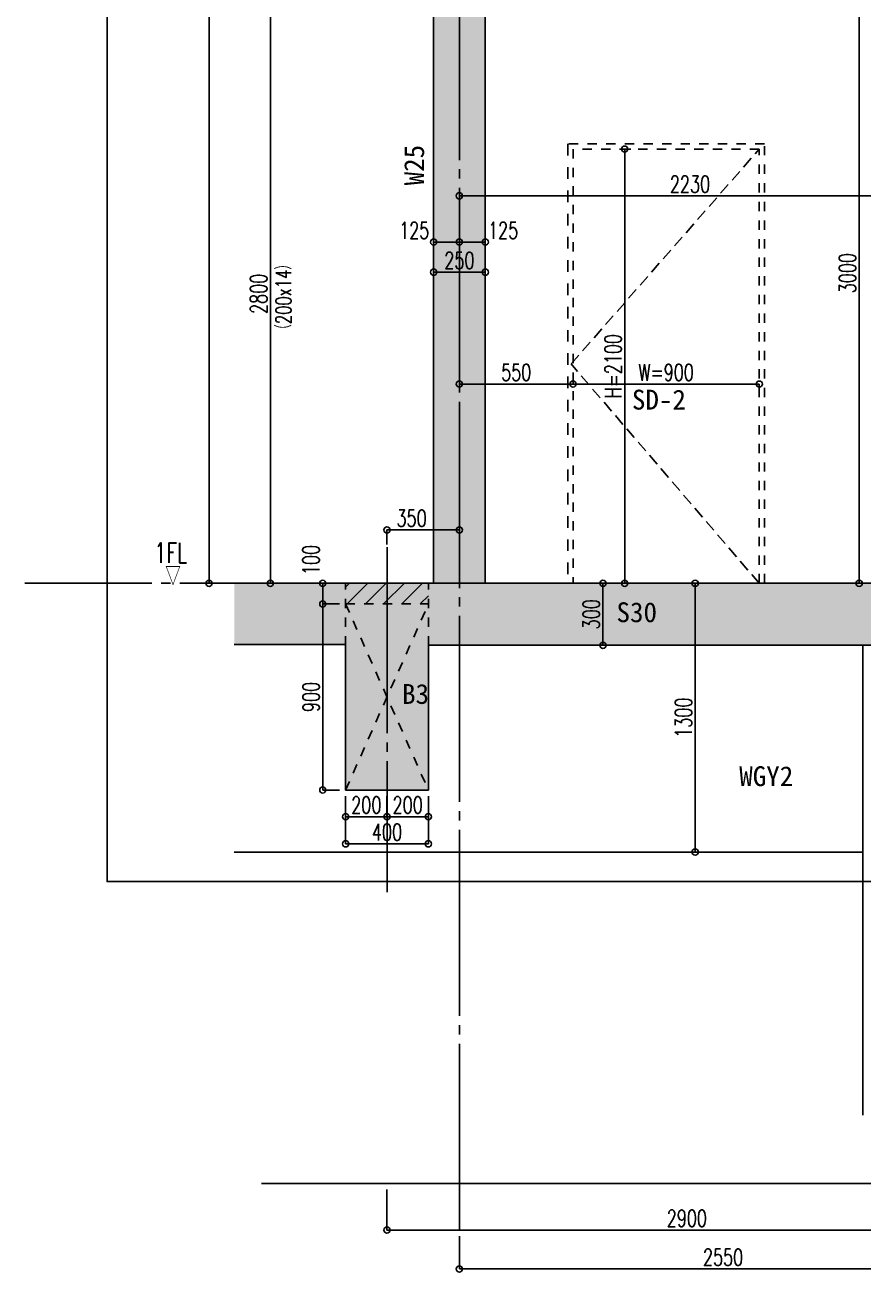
# Model space of a CAD drawing. Extents: x -229451 to 47804, y -161247 to 19812.
# Drawn here: x 21282 to 25334, y -679 to 5353 of the extents above; entities that cross this region are included whole.
import ezdxf
from ezdxf.enums import TextEntityAlignment as Align

# ---------------------------------------------------------------- set-up
doc = ezdxf.new("R2010")
doc.units = 0
doc.header["$LTSCALE"] = 450
for name, pattern in [('CENTER2', [2.3, 2, -0.1, 0.1, -0.1]), ('HIDDEN', [0.375, 0.25, -0.125]), ('HIDDEN2', [0.25, 0.125, -0.125]), ('HIDDEN3', [0.2, 0.1, -0.1])]:
    doc.linetypes.add(name, pattern=pattern)
doc.layers.get('0').update_dxf_attribs({"linetype": 'CONTINUOUS'})
doc.layers.get('DEFPOINTS').update_dxf_attribs({"linetype": 'CONTINUOUS'})
doc.layers.add('E0_図面枠B_OFF', color=255, linetype='CONTINUOUS', plot=False)
for name, color, linetype in [('E1_文字A', 3, 'CONTINUOUS'), ('G1_ハッチング', 251, 'CONTINUOUS'), ('G2_ハッチング', 243, 'CONTINUOUS'), ('H寸法', 3, 'CONTINUOUS'), ('IA_通芯', 12, 'CENTER2'), ('IB_壁芯', 2, 'CENTER2'), ('IC1_寸法', 3, 'CONTINUOUS'), ('ID1_躯体', 7, 'CONTINUOUS'), ('ID2_構造体', 8, 'HIDDEN3'), ('ID7_打放し表示', 231, 'UTILDN'), ('JA2_梁記号', 4, 'CONTINUOUS'), ('JA3_ｽﾗﾌﾞ記号', 4, 'CONTINUOUS'), ('JA4_壁記号', 4, 'CONTINUOUS'), ('JJ1_建具', 1, 'CONTINUOUS'), ('JJ2_建具枠', 3, 'CONTINUOUS'), ('KA1_躯体見下線', 113, 'CONTINUOUS')]:
    doc.layers.add(name, color=color, linetype=linetype)
doc.styles.add('toda-A (0.7)', font='romans.shx', dxfattribs={"width": 0.7, "bigfont": 'extfont.shx'})
doc.styles.add('toda-G', font='')
doc.styles.get('toda-G').set_extended_font_data('MS Gothic')
doc.linetypes.add('UTILDN', pattern='A,5e-13,[130,ltypeshp.shx,S=0.45,R=0,X=0,Y=-0.45],0,-3', length=3)
doc.dimstyles.new('toda 1：30', dxfattribs={"dimscale": 30, "dimtxt": 2.7, "dimasz": 1, "dimexe": 0, "dimexo": 1, "dimgap": 0, "dimtad": 0, "dimdec": 3, "dimzin": 12, "dimdsep": 46, "dimtxsty": 'toda-A (0.7)', "dimblk": 'ORIGIN', "dimcen": 2.5, "dimclrd": 256, "dimclre": 256, "dimclrt": 7, "dimadec": 0, "dimazin": 0, "dimtfac": 1, "dimtdec": 3, "dimtix": 1, "dimtmove": 2, "dimatfit": 3, "dimldrblk": 'ORIGIN', "dimfxl": 0, "dimtvp": 0.7, "dimtolj": 1, "dimtzin": 0, "dimarcsym": 0})

# ---------------------------------------------------------------- blocks, each defined once
blk = doc.blocks.new('_Origin')
at = {"color": 0, "linetype": 'ByBlock', "lineweight": -2}
blk.add_line((0, 0), (-1, 0), dxfattribs=at)
blk.add_circle((0, 0), 0.5, dxfattribs=at)
blk = doc.blocks.new('*D148')
at = {"layer": 'DEFPOINTS', "color": 0, "transparency": 16777216}
for p in [(23032.3, -250.2), (25932.3, -250.2), (23032.3, -475.9)]:
    blk.add_point(p, dxfattribs=at)
at = {"layer": 'H寸法', "linetype": 'CENTER2', "lineweight": -2, "transparency": 16777216}
for p, q in [((23032.3, -280.2), (23032.3, -475.9)), ((25932.3, -280.2), (25932.3, -475.9))]:
    blk.add_line(p, q, dxfattribs=at)
at = {"layer": 'H寸法', "lineweight": -2, "transparency": 16777216}
blk.add_line((25902.3, -475.9), (23062.3, -475.9), dxfattribs=at)
at = {"layer": 'H寸法', "lineweight": -2, "transparency": 16777216, "xscale": 30, "yscale": 30, "zscale": 30, "rotation": 180}
blk.add_blockref('_Origin', (23032.3, -475.9), dxfattribs=at)
at = {"layer": 'H寸法', "lineweight": -2, "transparency": 16777216, "xscale": 30, "yscale": 30, "zscale": 30}
blk.add_blockref('_Origin', (25932.3, -475.9), dxfattribs=at)
at = {"layer": 'H寸法', "color": 7, "transparency": 16777216, "insert": (24482.3, -419.2), "char_height": 81, "attachment_point": 5, "style": 'toda-A (0.7)'}
blk.add_mtext('\\A1;2900', dxfattribs=at)
blk = doc.blocks.new('*D149')
at = {"layer": 'DEFPOINTS', "color": 0, "transparency": 16777216}
for p in [(25612.3, 4526.2), (23382.3, 4308), (25612.3, 3462.3)]:
    blk.add_point(p, dxfattribs=at)
at = {"layer": 'H寸法', "linetype": 'CENTER2', "lineweight": -2, "transparency": 16777216}
for p, q in [((23382.3, 4338), (23382.3, 4526.2)), ((25612.3, 3492.3), (25612.3, 4526.2))]:
    blk.add_line(p, q, dxfattribs=at)
at = {"layer": 'H寸法', "lineweight": -2, "transparency": 16777216}
blk.add_line((23412.3, 4526.2), (25582.3, 4526.2), dxfattribs=at)
at = {"layer": 'H寸法', "lineweight": -2, "transparency": 16777216, "xscale": 30, "yscale": 30, "zscale": 30, "rotation": 180}
blk.add_blockref('_Origin', (23382.3, 4526.2), dxfattribs=at)
at = {"layer": 'H寸法', "lineweight": -2, "transparency": 16777216, "xscale": 30, "yscale": 30, "zscale": 30}
blk.add_blockref('_Origin', (25612.3, 4526.2), dxfattribs=at)
at = {"layer": 'H寸法', "color": 7, "transparency": 16777216, "insert": (24497.3, 4582.9), "char_height": 81, "attachment_point": 5, "style": 'toda-A (0.7)'}
blk.add_mtext('\\A1;2230', dxfattribs=at)
blk = doc.blocks.new('*D211')
at = {"layer": 'DEFPOINTS', "color": 0, "transparency": 16777216}
for p in [(24518.7, 2652.2), (24522.5, 1352.2), (24653.8, 1352.2)]:
    blk.add_point(p, dxfattribs=at)
at = {"layer": 'H寸法', "linetype": 'CENTER2', "lineweight": -2, "transparency": 16777216}
for p, q in [((24548.7, 2652.2), (24522.5, 2652.2)), ((24623.8, 1352.2), (24522.5, 1352.2))]:
    blk.add_line(p, q, dxfattribs=at)
at = {"layer": 'H寸法', "lineweight": -2, "transparency": 16777216}
blk.add_line((24522.5, 2622.2), (24522.5, 1382.2), dxfattribs=at)
at = {"layer": 'H寸法', "lineweight": -2, "transparency": 16777216, "xscale": 30, "yscale": 30, "zscale": 30}
for p, rotation in [((24522.5, 2652.2), 90), ((24522.5, 1352.2), 270)]:
    blk.add_blockref('_Origin', p, dxfattribs=dict(at, rotation=rotation))
at = {"layer": 'H寸法', "color": 7, "transparency": 16777216, "insert": (24465.8, 2002.2), "char_height": 81, "attachment_point": 5, "rotation": 90, "style": 'toda-A (0.7)'}
blk.add_mtext('\\A1;1300', dxfattribs=at)
blk = doc.blocks.new('*D214')
at = {"layer": 'DEFPOINTS', "color": 0, "transparency": 16777216}
for p in [(22172.1, 9652.2), (22197.5, 9652.2), (22197.5, 2652.2)]:
    blk.add_point(p, dxfattribs=at)
at = {"layer": 'H寸法', "linetype": 'CENTER2', "lineweight": -2, "transparency": 16777216}
for p, q in [((22167.5, 9652.2), (22172.1, 9652.2)), ((22167.5, 2652.2), (22172.1, 2652.2))]:
    blk.add_line(p, q, dxfattribs=at)
at = {"layer": 'H寸法', "lineweight": -2, "transparency": 16777216}
blk.add_line((22172.1, 2682.2), (22172.1, 9622.2), dxfattribs=at)
at = {"layer": 'H寸法', "lineweight": -2, "transparency": 16777216, "xscale": 30, "yscale": 30, "zscale": 30}
for p, rotation in [((22172.1, 9652.2), 90), ((22172.1, 2652.2), 270)]:
    blk.add_blockref('_Origin', p, dxfattribs=dict(at, rotation=rotation))
at = {"layer": 'H寸法', "color": 7, "transparency": 16777216, "insert": (22115.4, 6152.2), "char_height": 81, "attachment_point": 5, "rotation": 90, "style": 'toda-A (0.7)'}
blk.add_mtext('\\A1;7000', dxfattribs=at)
blk = doc.blocks.new('*D215')
at = {"layer": 'DEFPOINTS', "color": 0, "transparency": 16777216}
for p in [(24179.8, 2652.2), (24076.7, 2352.2), (24179.8, 2352.2)]:
    blk.add_point(p, dxfattribs=at)
at = {"layer": 'H寸法', "linetype": 'CENTER2', "lineweight": -2, "transparency": 16777216}
for p, q in [((24149.8, 2652.2), (24076.7, 2652.2)), ((24149.8, 2352.2), (24076.7, 2352.2))]:
    blk.add_line(p, q, dxfattribs=at)
at = {"layer": 'H寸法', "lineweight": -2, "transparency": 16777216}
blk.add_line((24076.7, 2622.2), (24076.7, 2382.2), dxfattribs=at)
at = {"layer": 'H寸法', "lineweight": -2, "transparency": 16777216, "xscale": 30, "yscale": 30, "zscale": 30}
for p, rotation in [((24076.7, 2652.2), 90), ((24076.7, 2352.2), 270)]:
    blk.add_blockref('_Origin', p, dxfattribs=dict(at, rotation=rotation))
at = {"layer": 'H寸法', "color": 7, "transparency": 16777216, "insert": (24020, 2502.2), "char_height": 81, "attachment_point": 5, "rotation": 90, "style": 'toda-A (0.7)'}
blk.add_mtext('\\A1;300', dxfattribs=at)
blk = doc.blocks.new('*D225')
at = {"layer": 'DEFPOINTS', "color": 0, "transparency": 16777216}
for p in [(23257.3, 4157), (23507.3, 4157), (23507.3, 4157)]:
    blk.add_point(p, dxfattribs=at)
at = {"layer": 'H寸法', "linetype": 'CENTER2', "lineweight": -2, "transparency": 16777216}
for p, q in [((23257.3, 4187), (23257.3, 4157)), ((23507.3, 4187), (23507.3, 4157))]:
    blk.add_line(p, q, dxfattribs=at)
at = {"layer": 'H寸法', "lineweight": -2, "transparency": 16777216}
blk.add_line((23287.3, 4157), (23477.3, 4157), dxfattribs=at)
at = {"layer": 'H寸法', "lineweight": -2, "transparency": 16777216, "xscale": 30, "yscale": 30, "zscale": 30, "rotation": 180}
blk.add_blockref('_Origin', (23257.3, 4157), dxfattribs=at)
at = {"layer": 'H寸法', "lineweight": -2, "transparency": 16777216, "xscale": 30, "yscale": 30, "zscale": 30}
blk.add_blockref('_Origin', (23507.3, 4157), dxfattribs=at)
at = {"layer": 'H寸法', "color": 7, "transparency": 16777216, "insert": (23382.3, 4213.7), "char_height": 81, "attachment_point": 5, "style": 'toda-A (0.7)'}
blk.add_mtext('\\A1;250', dxfattribs=at)
blk = doc.blocks.new('*D226')
at = {"layer": 'DEFPOINTS', "color": 0, "transparency": 16777216}
for p in [(23382.3, 4302.3), (23257.3, 4237.8), (23382.3, 4237.8)]:
    blk.add_point(p, dxfattribs=at)
at = {"layer": 'H寸法', "linetype": 'CENTER2', "lineweight": -2, "transparency": 16777216}
for p, q in [((23257.3, 4267.8), (23257.3, 4302.3)), ((23382.3, 4267.8), (23382.3, 4302.3))]:
    blk.add_line(p, q, dxfattribs=at)
at = {"layer": 'H寸法', "lineweight": -2, "transparency": 16777216}
blk.add_line((23287.3, 4302.3), (23352.3, 4302.3), dxfattribs=at)
at = {"layer": 'H寸法', "lineweight": -2, "transparency": 16777216, "xscale": 30, "yscale": 30, "zscale": 30, "rotation": 180}
blk.add_blockref('_Origin', (23257.3, 4302.3), dxfattribs=at)
at = {"layer": 'H寸法', "lineweight": -2, "transparency": 16777216, "xscale": 30, "yscale": 30, "zscale": 30}
blk.add_blockref('_Origin', (23382.3, 4302.3), dxfattribs=at)
at = {"layer": 'H寸法', "color": 7, "transparency": 16777216, "insert": (23164, 4359), "char_height": 81, "attachment_point": 5, "style": 'toda-A (0.7)'}
blk.add_mtext('\\A1;125', dxfattribs=at)
blk = doc.blocks.new('*D227')
at = {"layer": 'DEFPOINTS', "color": 0, "transparency": 16777216}
for p in [(23507.3, 4302.3), (23382.3, 4237.8), (23507.3, 4237.8)]:
    blk.add_point(p, dxfattribs=at)
at = {"layer": 'H寸法', "linetype": 'CENTER2', "lineweight": -2, "transparency": 16777216}
for p, q in [((23382.3, 4267.8), (23382.3, 4302.3)), ((23507.3, 4267.8), (23507.3, 4302.3))]:
    blk.add_line(p, q, dxfattribs=at)
at = {"layer": 'H寸法', "lineweight": -2, "transparency": 16777216}
blk.add_line((23412.3, 4302.3), (23477.3, 4302.3), dxfattribs=at)
at = {"layer": 'H寸法', "lineweight": -2, "transparency": 16777216, "xscale": 30, "yscale": 30, "zscale": 30, "rotation": 180}
blk.add_blockref('_Origin', (23382.3, 4302.3), dxfattribs=at)
at = {"layer": 'H寸法', "lineweight": -2, "transparency": 16777216, "xscale": 30, "yscale": 30, "zscale": 30}
blk.add_blockref('_Origin', (23507.3, 4302.3), dxfattribs=at)
at = {"layer": 'H寸法', "color": 7, "transparency": 16777216, "insert": (23593.9, 4359), "char_height": 81, "attachment_point": 5, "style": 'toda-A (0.7)'}
blk.add_mtext('\\A1;125', dxfattribs=at)
blk = doc.blocks.new('*D231')
at = {"layer": 'DEFPOINTS', "color": 0, "transparency": 16777216}
for p in [(22721.9, 2552.2), (22832.3, 2552.2), (22832.3, 1652.2)]:
    blk.add_point(p, dxfattribs=at)
at = {"layer": 'H寸法', "linetype": 'CENTER2', "lineweight": -2, "transparency": 16777216}
for p, q in [((22802.3, 2552.2), (22721.9, 2552.2)), ((22802.3, 1652.2), (22721.9, 1652.2))]:
    blk.add_line(p, q, dxfattribs=at)
at = {"layer": 'H寸法', "lineweight": -2, "transparency": 16777216}
blk.add_line((22721.9, 1682.2), (22721.9, 2522.2), dxfattribs=at)
at = {"layer": 'H寸法', "lineweight": -2, "transparency": 16777216, "xscale": 30, "yscale": 30, "zscale": 30}
for p, rotation in [((22721.9, 2552.2), 90), ((22721.9, 1652.2), 270)]:
    blk.add_blockref('_Origin', p, dxfattribs=dict(at, rotation=rotation))
at = {"layer": 'H寸法', "color": 7, "transparency": 16777216, "insert": (22665.2, 2102.2), "char_height": 81, "attachment_point": 5, "rotation": 90, "style": 'toda-A (0.7)'}
blk.add_mtext('\\A1;900', dxfattribs=at)
blk = doc.blocks.new('*D232')
at = {"layer": 'DEFPOINTS', "color": 0, "transparency": 16777216}
for p in [(22721.9, 2652.2), (22832.3, 2652.2), (22832.3, 2552.2)]:
    blk.add_point(p, dxfattribs=at)
at = {"layer": 'H寸法', "linetype": 'CENTER2', "lineweight": -2, "transparency": 16777216}
for p, q in [((22802.3, 2652.2), (22721.9, 2652.2)), ((22802.3, 2552.2), (22721.9, 2552.2))]:
    blk.add_line(p, q, dxfattribs=at)
at = {"layer": 'H寸法', "lineweight": -2, "transparency": 16777216}
blk.add_line((22721.9, 2582.2), (22721.9, 2622.2), dxfattribs=at)
at = {"layer": 'H寸法', "lineweight": -2, "transparency": 16777216, "xscale": 30, "yscale": 30, "zscale": 30}
for p, rotation in [((22721.9, 2652.2), 90), ((22721.9, 2552.2), 270)]:
    blk.add_blockref('_Origin', p, dxfattribs=dict(at, rotation=rotation))
at = {"layer": 'H寸法', "color": 7, "transparency": 16777216, "insert": (22664.7, 2764.8), "char_height": 81, "attachment_point": 5, "rotation": 90, "style": 'toda-A (0.7)'}
blk.add_mtext('\\A1;100', dxfattribs=at)
blk = doc.blocks.new('*D233')
at = {"layer": 'DEFPOINTS', "color": 0, "transparency": 16777216}
for p in [(22832.3, 1652.2), (23232.3, 1652.8), (23232.3, 1392.1)]:
    blk.add_point(p, dxfattribs=at)
at = {"layer": 'H寸法', "linetype": 'CENTER2', "lineweight": -2, "transparency": 16777216}
for p, q in [((22832.3, 1622.2), (22832.3, 1392.1)), ((23232.3, 1622.8), (23232.3, 1392.1))]:
    blk.add_line(p, q, dxfattribs=at)
at = {"layer": 'H寸法', "lineweight": -2, "transparency": 16777216}
blk.add_line((22862.3, 1392.1), (23202.3, 1392.1), dxfattribs=at)
at = {"layer": 'H寸法', "lineweight": -2, "transparency": 16777216, "xscale": 30, "yscale": 30, "zscale": 30, "rotation": 180}
blk.add_blockref('_Origin', (22832.3, 1392.1), dxfattribs=at)
at = {"layer": 'H寸法', "lineweight": -2, "transparency": 16777216, "xscale": 30, "yscale": 30, "zscale": 30}
blk.add_blockref('_Origin', (23232.3, 1392.1), dxfattribs=at)
at = {"layer": 'H寸法', "color": 7, "transparency": 16777216, "insert": (23032.3, 1448.8), "char_height": 81, "attachment_point": 5, "style": 'toda-A (0.7)'}
blk.add_mtext('\\A1;400', dxfattribs=at)
blk = doc.blocks.new('*D240')
at = {"layer": 'DEFPOINTS', "color": 0, "transparency": 16777216}
for p in [(23382.3, -475.6), (25932.3, -556.1), (23382.3, -664.2)]:
    blk.add_point(p, dxfattribs=at)
at = {"layer": 'H寸法', "linetype": 'CENTER2', "lineweight": -2, "transparency": 16777216}
for p, q in [((23382.3, -505.6), (23382.3, -664.2)), ((25932.3, -586.1), (25932.3, -664.2))]:
    blk.add_line(p, q, dxfattribs=at)
at = {"layer": 'H寸法', "lineweight": -2, "transparency": 16777216}
blk.add_line((25902.3, -664.2), (23412.3, -664.2), dxfattribs=at)
at = {"layer": 'H寸法', "lineweight": -2, "transparency": 16777216, "xscale": 30, "yscale": 30, "zscale": 30, "rotation": 180}
blk.add_blockref('_Origin', (23382.3, -664.2), dxfattribs=at)
at = {"layer": 'H寸法', "lineweight": -2, "transparency": 16777216, "xscale": 30, "yscale": 30, "zscale": 30}
blk.add_blockref('_Origin', (25932.3, -664.2), dxfattribs=at)
at = {"layer": 'H寸法', "color": 7, "transparency": 16777216, "insert": (24657.3, -607.5), "char_height": 81, "attachment_point": 5, "style": 'toda-A (0.7)'}
blk.add_mtext('\\A1;2550', dxfattribs=at)
blk = doc.blocks.new('*D241')
at = {"layer": 'DEFPOINTS', "color": 0, "transparency": 16777216}
for p in [(23382.3, 3710.2), (23932.3, 3669.7), (23932.3, 3615.6)]:
    blk.add_point(p, dxfattribs=at)
at = {"layer": 'H寸法', "linetype": 'CENTER2', "lineweight": -2, "transparency": 16777216}
for p, q in [((23382.3, 3680.2), (23382.3, 3615.6)), ((23932.3, 3639.7), (23932.3, 3615.6))]:
    blk.add_line(p, q, dxfattribs=at)
at = {"layer": 'H寸法', "lineweight": -2, "transparency": 16777216}
blk.add_line((23412.3, 3615.6), (23902.3, 3615.6), dxfattribs=at)
at = {"layer": 'H寸法', "lineweight": -2, "transparency": 16777216, "xscale": 30, "yscale": 30, "zscale": 30, "rotation": 180}
blk.add_blockref('_Origin', (23382.3, 3615.6), dxfattribs=at)
at = {"layer": 'H寸法', "lineweight": -2, "transparency": 16777216, "xscale": 30, "yscale": 30, "zscale": 30}
blk.add_blockref('_Origin', (23932.3, 3615.6), dxfattribs=at)
at = {"layer": 'H寸法', "color": 7, "transparency": 16777216, "insert": (23657.3, 3672.3), "char_height": 81, "attachment_point": 5, "style": 'toda-A (0.7)'}
blk.add_mtext('\\A1;550', dxfattribs=at)
blk = doc.blocks.new('*D242')
at = {"layer": 'DEFPOINTS', "color": 0, "transparency": 16777216}
for p in [(23932.3, 3583.5), (24832.3, 3615.6), (24832.3, 3573.2)]:
    blk.add_point(p, dxfattribs=at)
at = {"layer": 'IC1_寸法', "lineweight": -2, "transparency": 16777216}
for p, q in [((23932.3, 3613.5), (23932.3, 3615.6)), ((23962.3, 3615.6), (24802.3, 3615.6)), ((24832.3, 3603.2), (24832.3, 3615.6))]:
    blk.add_line(p, q, dxfattribs=at)
at = {"layer": 'IC1_寸法', "lineweight": -2, "transparency": 16777216, "xscale": 30, "yscale": 30, "zscale": 30, "rotation": 180}
blk.add_blockref('_Origin', (23932.3, 3615.6), dxfattribs=at)
at = {"layer": 'IC1_寸法', "lineweight": -2, "transparency": 16777216, "xscale": 30, "yscale": 30, "zscale": 30}
blk.add_blockref('_Origin', (24832.3, 3615.6), dxfattribs=at)
at = {"layer": 'IC1_寸法', "color": 7, "transparency": 16777216, "insert": (24382.3, 3672.3), "char_height": 81, "attachment_point": 5, "style": 'toda-A (0.7)'}
blk.add_mtext('\\A1;W=900', dxfattribs=at)
blk = doc.blocks.new('*D243')
at = {"layer": 'DEFPOINTS', "color": 0, "transparency": 16777216}
for p in [(24182.1, 4752.2), (24182.1, 4752.2), (24182.1, 2652.2)]:
    blk.add_point(p, dxfattribs=at)
at = {"layer": 'IC1_寸法', "lineweight": -2, "transparency": 16777216}
for p, q in [((24212.1, 4752.2), (24182.1, 4752.2)), ((24182.1, 2682.2), (24182.1, 4722.2)), ((24212.1, 2652.2), (24182.1, 2652.2))]:
    blk.add_line(p, q, dxfattribs=at)
at = {"layer": 'IC1_寸法', "lineweight": -2, "transparency": 16777216, "xscale": 30, "yscale": 30, "zscale": 30}
for p, rotation in [((24182.1, 4752.2), 90), ((24182.1, 2652.2), 270)]:
    blk.add_blockref('_Origin', p, dxfattribs=dict(at, rotation=rotation))
at = {"layer": 'IC1_寸法', "color": 7, "transparency": 16777216, "insert": (24125.4, 3702.2), "char_height": 81, "attachment_point": 5, "rotation": 90, "style": 'toda-A (0.7)'}
blk.add_mtext('\\A1;H=2100', dxfattribs=at)
blk = doc.blocks.new('*D244')
at = {"layer": 'DEFPOINTS', "color": 0, "transparency": 16777216}
for p in [(25315.3, 5652.2), (25807.3, 5652.2), (25310.3, 2652.2)]:
    blk.add_point(p, dxfattribs=at)
at = {"layer": 'H寸法', "linetype": 'CENTER2', "lineweight": -2, "transparency": 16777216}
for p, q in [((25777.3, 5652.2), (25315.3, 5652.2)), ((25340.3, 2652.2), (25315.3, 2652.2))]:
    blk.add_line(p, q, dxfattribs=at)
at = {"layer": 'H寸法', "lineweight": -2, "transparency": 16777216}
blk.add_line((25315.3, 2682.2), (25315.3, 5622.2), dxfattribs=at)
at = {"layer": 'H寸法', "lineweight": -2, "transparency": 16777216, "xscale": 30, "yscale": 30, "zscale": 30}
for p, rotation in [((25315.3, 5652.2), 90), ((25315.3, 2652.2), 270)]:
    blk.add_blockref('_Origin', p, dxfattribs=dict(at, rotation=rotation))
at = {"layer": 'H寸法', "color": 7, "transparency": 16777216, "insert": (25258.6, 4152.2), "char_height": 81, "attachment_point": 5, "rotation": 90, "style": 'toda-A (0.7)'}
blk.add_mtext('\\A1;3000', dxfattribs=at)
blk = doc.blocks.new('*D447')
at = {"layer": 'DEFPOINTS', "color": 0, "transparency": 16777216}
for p in [(22468.4, 5452.2), (22958.7, 5452.2), (22426.3, 2652.2)]:
    blk.add_point(p, dxfattribs=at)
at = {"layer": 'H寸法', "linetype": 'CENTER2', "lineweight": -2, "transparency": 16777216}
for p, q in [((22928.7, 5452.2), (22468.4, 5452.2)), ((22456.3, 2652.2), (22468.4, 2652.2))]:
    blk.add_line(p, q, dxfattribs=at)
at = {"layer": 'H寸法', "lineweight": -2, "transparency": 16777216}
blk.add_line((22468.4, 2682.2), (22468.4, 5422.2), dxfattribs=at)
at = {"layer": 'H寸法', "lineweight": -2, "transparency": 16777216, "xscale": 30, "yscale": 30, "zscale": 30}
for p, rotation in [((22468.4, 5452.2), 90), ((22468.4, 2652.2), 270)]:
    blk.add_blockref('_Origin', p, dxfattribs=dict(at, rotation=rotation))
at = {"layer": 'H寸法', "color": 7, "transparency": 16777216, "insert": (22411.7, 4052.2), "char_height": 81, "attachment_point": 5, "rotation": 90, "style": 'toda-A (0.7)'}
blk.add_mtext('\\A1;2800', dxfattribs=at)
blk = doc.blocks.new('*D451')
at = {"layer": 'DEFPOINTS', "color": 0, "transparency": 16777216}
for p in [(23032.3, 1652.2), (23232.3, 1652.2), (23232.3, 1523.1)]:
    blk.add_point(p, dxfattribs=at)
at = {"layer": 'H寸法', "linetype": 'CENTER2', "lineweight": -2, "transparency": 16777216}
for p, q in [((23032.3, 1622.2), (23032.3, 1523.1)), ((23232.3, 1622.2), (23232.3, 1523.1))]:
    blk.add_line(p, q, dxfattribs=at)
at = {"layer": 'H寸法', "lineweight": -2, "transparency": 16777216}
blk.add_line((23062.3, 1523.1), (23202.3, 1523.1), dxfattribs=at)
at = {"layer": 'H寸法', "lineweight": -2, "transparency": 16777216, "xscale": 30, "yscale": 30, "zscale": 30, "rotation": 180}
blk.add_blockref('_Origin', (23032.3, 1523.1), dxfattribs=at)
at = {"layer": 'H寸法', "lineweight": -2, "transparency": 16777216, "xscale": 30, "yscale": 30, "zscale": 30}
blk.add_blockref('_Origin', (23232.3, 1523.1), dxfattribs=at)
at = {"layer": 'H寸法', "color": 7, "transparency": 16777216, "insert": (23132.3, 1579.8), "char_height": 81, "attachment_point": 5, "style": 'toda-A (0.7)'}
blk.add_mtext('\\A1;200', dxfattribs=at)
blk = doc.blocks.new('*D452')
at = {"layer": 'DEFPOINTS', "color": 0, "transparency": 16777216}
for p in [(22832.3, 1652.2), (23032.3, 1652.2), (23032.3, 1523.1)]:
    blk.add_point(p, dxfattribs=at)
at = {"layer": 'H寸法', "linetype": 'CENTER2', "lineweight": -2, "transparency": 16777216}
for p, q in [((22832.3, 1622.2), (22832.3, 1523.1)), ((23032.3, 1622.2), (23032.3, 1523.1))]:
    blk.add_line(p, q, dxfattribs=at)
at = {"layer": 'H寸法', "lineweight": -2, "transparency": 16777216}
blk.add_line((22862.3, 1523.1), (23002.3, 1523.1), dxfattribs=at)
at = {"layer": 'H寸法', "lineweight": -2, "transparency": 16777216, "xscale": 30, "yscale": 30, "zscale": 30, "rotation": 180}
blk.add_blockref('_Origin', (22832.3, 1523.1), dxfattribs=at)
at = {"layer": 'H寸法', "lineweight": -2, "transparency": 16777216, "xscale": 30, "yscale": 30, "zscale": 30}
blk.add_blockref('_Origin', (23032.3, 1523.1), dxfattribs=at)
at = {"layer": 'H寸法', "color": 7, "transparency": 16777216, "insert": (22932.3, 1579.8), "char_height": 81, "attachment_point": 5, "style": 'toda-A (0.7)'}
blk.add_mtext('\\A1;200', dxfattribs=at)
blk = doc.blocks.new('*D490')
at = {"layer": 'DEFPOINTS', "color": 0, "transparency": 16777216}
for p in [(23382.3, 2910), (23032.3, 2809.2), (23382.3, 2809.2)]:
    blk.add_point(p, dxfattribs=at)
at = {"layer": 'H寸法', "linetype": 'CENTER2', "lineweight": -2, "transparency": 16777216}
for p, q in [((23032.3, 2839.2), (23032.3, 2910)), ((23382.3, 2839.2), (23382.3, 2910))]:
    blk.add_line(p, q, dxfattribs=at)
at = {"layer": 'H寸法', "lineweight": -2, "transparency": 16777216}
blk.add_line((23062.3, 2910), (23352.3, 2910), dxfattribs=at)
at = {"layer": 'H寸法', "lineweight": -2, "transparency": 16777216, "xscale": 30, "yscale": 30, "zscale": 30, "rotation": 180}
blk.add_blockref('_Origin', (23032.3, 2910), dxfattribs=at)
at = {"layer": 'H寸法', "lineweight": -2, "transparency": 16777216, "xscale": 30, "yscale": 30, "zscale": 30}
blk.add_blockref('_Origin', (23382.3, 2910), dxfattribs=at)
at = {"layer": 'H寸法', "color": 7, "transparency": 16777216, "insert": (23151.4, 2966.7), "char_height": 81, "attachment_point": 5, "style": 'toda-A (0.7)'}
blk.add_mtext('\\A1;350', dxfattribs=at)

msp = doc.modelspace()

# ---------------------------------------------------------------- hatches: boundary and pattern name
at = {"layer": 'G1_ハッチング'}
h = msp.add_hatch(color=256, dxfattribs=at)
h.paths.add_polyline_path([(26182.3146, 1352.1917), (26332.3146, 1352.1917), (26332.3146, 2352.1917), (27332.3146, 2352.1917), (27332.3146, 1652.1917), (27732.3146, 1652.1917), (27732.3146, 2052.1917), (28732.3146, 2052.1917), (28732.3146, 1652.1917), (29132.3146, 1652.1917), (29132.3146, 2052.1917), (30869.8511, 2052.1917), (30869.8511, 2652.1917), (30282.3146, 2652.1917), (30282.3146, 4852.1917), (30869.8511, 4852.1917), (30869.8511, 5002.1917), (30282.3146, 5002.1917), (30282.3146, 8652.1917), (30332.3146, 8652.1917), (30332.3146, 9052.1917), (30869.8511, 9052.1917), (30869.8511, 9252.1917), (30232.3146, 9252.1917), (30232.3146, 14452.1917), (30869.8511, 14452.1917), (30869.8511, 14652.1917), (25732.3146, 14652.1917), (25732.3146, 14829.4418), (25432.3146, 14829.4418), (25432.3146, 14761.1917), (22293.6109, 14722.7785), (22293.6109, 14522.4846), (22782.3146, 14528.4184), (22782.3146, 13752.1917), (23282.3146, 13752.1917), (23282.3146, 14534.4184), (23832.3146, 14541.0917), (23832.3146, 11763.2949), (23842.4002, 11752.1917), (23922.3146, 11752.1917), (23922.3146, 11792.1917), (24032.3146, 11792.1917), (24032.3146, 14543.5917), (25432.3146, 14560.5917), (25432.3146, 11788.2949), (25442.4002, 11777.1917), (25622.3146, 11777.1917), (25622.3146, 11817.1917), (25732.3146, 11817.1917), (25732.3146, 13452.1917), (26282.3146, 13452.1917), (26282.3146, 14452.1917), (29932.3146, 14452.1917), (29932.3146, 13952.1917), (30032.3146, 13952.1917), (30032.3146, 8222.1917), (28802.3146, 8222.1917), (28832.3146, 8422.1917), (28552.3146, 8422.1917), (28582.3146, 8622.1917), (28302.3146, 8622.1917), (28332.3146, 8822.1917), (28052.3146, 8822.1917), (28082.3146, 9022.1917), (27802.3146, 9022.1917), (27832.3146, 9222.1917), (27552.3146, 9222.1917), (27582.3146, 9422.1917), (27302.3146, 9422.1917), (27332.3146, 9622.1917), (25732.3146, 9622.1917), (25732.3146, 9652.1917), (25432.3146, 9652.1917), (25432.3146, 9252.1917), (24032.3146, 9252.1917), (24032.3146, 9652.1917), (23832.3146, 9652.1917), (23832.3146, 9252.1917), (22293.6109, 9252.1917), (22293.6109, 9052.1917), (22832.3146, 9052.1917), (22832.3146, 8552.1917), (23257.3146, 8552.1917), (23257.3146, 2652.1917), (22293.6109, 2652.1917), (22293.6109, 2355.8917), (22832.3146, 2355.8917), (22832.3146, 1652.1917), (23232.3146, 1652.1917), (23232.3146, 2352.1917), (25532.3146, 2352.1917), (25532.3146, 1352.1917), (25682.3146, 1352.1917), (25682.3146, 79.2917), (26182.3146, 79.2917)])
h.paths.add_polyline_path([(23507.3146, 2652.1917), (23507.3146, 9052.1917), (25582.3146, 9052.1917), (25582.3146, 8052.1917), (25807.3146, 8052.1917), (25807.3146, 5663.2949), (25817.4002, 5652.1917), (26047.229, 5652.1917), (26057.3146, 5663.2949), (26057.3146, 6622.1917), (26982.1584, 6622.1917), (28732.1584, 5222.1917), (30032.3146, 5222.1917), (30032.3146, 2652.1917)], flags=17)
h.paths.add_polyline_path([(28802.3146, 5422.1917), (28832.3146, 5622.1917), (28552.3146, 5622.1917), (28582.3146, 5822.1917), (28302.3146, 5822.1917), (28332.3146, 6022.1917), (28052.3146, 6022.1917), (28082.3146, 6222.1917), (27802.3146, 6222.1917), (27832.3146, 6422.1917), (27552.3146, 6422.1917), (27582.3146, 6622.1917), (27302.3146, 6622.1917), (27332.3146, 6822.1917), (26057.3146, 6822.1917), (26057.3146, 8052.1917), (26282.3146, 8052.1917), (26282.3146, 9422.1917), (26982.1584, 9422.1917), (28732.1584, 8022.1917), (30032.3146, 8022.1917), (30032.3146, 5422.1917)], flags=16)
at = {"layer": 'G2_ハッチング', "linetype": 'Continuous'}
h = msp.add_hatch(dxfattribs=at)
h.set_pattern_fill('ANSI31', color=5, scale=500)
h.set_pattern_definition([(45, (-105216.16, -26419.99), (-44.194174, 44.194174), [])])
h.paths.add_polyline_path([(23232.3146, 2652.1917), (22832.3146, 2652.1917), (22832.3146, 2552.1917), (23232.3146, 2552.1917), (23232.3146, 2652.1917)])

# ---------------------------------------------------------------- linework, layer by layer
at = {"layer": 'E0_図面枠B_OFF'}
msp.add_lwpolyline([(21678.6864, 14979.7808), (30869.8511, 14979.7808), (30869.8511, 1209.2987), (21678.6864, 1209.2987)], close=True, dxfattribs=at)
at = {"layer": 'H寸法'}
msp.add_line((31077.883, -250.159), (22425.5035, -250.159), dxfattribs=at)
at = {"layer": 'IA_通芯'}
msp.add_line((34315.2719, 2652.1917), (21281.6776, 2652.1917), dxfattribs=at)
at = {"layer": 'IB_壁芯'}
for p, q in [((23382.3146, -475.5998), (23382.3146, 8998.8628)), ((23032.3146, 2827.6469), (23032.3146, 1158.8097))]:
    msp.add_line(p, q, dxfattribs=at)
at = {"layer": 'ID1_躯体'}
for p, q in [((23507.3146, 2652.1917), (23507.3146, 9052.1917)), ((23257.3146, 2652.1917), (23257.3146, 8552.1917)), ((22293.6109, 2652.1917), (23257.3146, 2652.1917)), ((30032.3146, 2652.1917), (23507.3146, 2652.1917)), ((22293.6109, 2355.8917), (22832.3146, 2355.8917)), ((22832.3146, 2355.8917), (22832.3146, 1652.1917)), ((23232.3146, 1652.1917), (23232.3146, 2352.1917)), ((25532.3146, 2352.1917), (23232.3146, 2352.1917)), ((22832.3146, 1652.1917), (23232.3146, 1652.1917))]:
    msp.add_line(p, q, dxfattribs=at)
at = {"layer": 'ID2_構造体'}
for p, q in [((22832.3146, 2352.1917), (22832.3146, 2652.1917)), ((23232.3146, 2352.1917), (23232.3146, 2652.1917)), ((22832.3146, 2552.1917), (23232.3146, 1652.1917)), ((22832.3146, 1652.1917), (23232.3146, 2552.1917)), ((22832.3146, 2552.1917), (23232.3146, 2552.1917))]:
    msp.add_line(p, q, dxfattribs=at)
at = {"layer": 'ID7_打放し表示', "ltscale": 0.1}
for points in [[(23257.3146, 2652.1917), (23257.5888, 8552.1917), (22832.5888, 8552.1917), (22832.3146, 9052.1917)], [(25682.3146, 1209.2987), (25682.3146, 1352.1917), (25532.3146, 1352.1917), (25532.3146, 2352.1917), (23232.3146, 2352.1917), (23232.3146, 1652.1917), (22832.3146, 1652.1917), (22832.3146, 2355.8917), (22293.6109, 2355.8917)]]:
    msp.add_lwpolyline(points, dxfattribs=at)
at = {"layer": 'JJ1_建具', "linetype": 'HIDDEN', "ltscale": 0.5}
for p, q in [((23922.4146, 3713.1917), (24832.3146, 4752.1917)), ((24832.3146, 2652.1917), (23922.4146, 3713.1917))]:
    msp.add_line(p, q, dxfattribs=at)
at = {"layer": 'JJ2_建具枠', "linetype": 'HIDDEN2'}
msp.add_line((23907.3146, 4777.1917), (23907.3146, 2652.1917), dxfattribs=at)
at = {"layer": 'JJ2_建具枠', "linetype": 'HIDDEN3'}
for p, q in [((24857.3146, 4777.1917), (23907.3146, 4777.1917)), ((24857.3146, 2652.1917), (24857.3146, 4777.1917)), ((23932.3146, 4752.1917), (23932.3146, 2652.1917)), ((24832.3146, 4752.1917), (23932.3146, 4752.1917)), ((24832.3146, 2652.1917), (24832.3146, 4752.1917))]:
    msp.add_line(p, q, dxfattribs=at)
at = {"layer": 'KA1_躯体見下線'}
for p, q in [((25332.3146, 2355.8917), (25332.3146, 79.2917)), ((22293.6109, 1352.1917), (25332.3146, 1352.1917))]:
    msp.add_line(p, q, dxfattribs=at)

# ---------------------------------------------------------------- texts
at = {"layer": 'E1_文字A', "color": 3, "linetype": 'ByBlock', "style": 'toda-A (0.7)', "width": 0.7}
msp.add_text('（200x14）', height=75, rotation=90, dxfattribs=at).set_placement((22569.5386, 3847.8408))
at = {"layer": 'E1_文字A', "style": 'toda-A (0.7)', "width": 0.7}
for s, p in [('1FL', (21907.7439, 2751.9347)), ('▽', (21960.58, 2639.7222))]:
    msp.add_text(s, height=96, dxfattribs=at).set_placement(p)
at = {"layer": 'JA2_梁記号', "style": 'toda-G'}
msp.add_text('SD-2', height=96, dxfattribs=at).set_placement((24347.174, 3540.4126), align=Align.MIDDLE_CENTER)
for s, p in [('B3', (23105.2312, 2068.8778)), ('WGY2', (24735.4924, 1671.2089))]:
    msp.add_text(s, height=96, dxfattribs=at).set_placement(p)
at = {"layer": 'JA3_ｽﾗﾌﾞ記号', "style": 'toda-G'}
msp.add_text('S30', height=96, dxfattribs=at).set_placement((24141.9444, 2464.1528))
at = {"layer": 'JA4_壁記号', "style": 'toda-G'}
msp.add_text('W25', height=96, rotation=90, dxfattribs=at).set_placement((23211.4635, 4674.7391), align=Align.CENTER)

# ---------------------------------------------------------------- dimensions: what is measured, and where the dimension line sits
at = {"layer": 'H寸法'}
for base, p1, p2, picture, middle in [((22172.0994, 9652.1917), (22197.5468, 2652.1917), (22197.5468, 9652.1917), '*D214', (22115.3994, 6152.1917)), ((25315.3498, 5652.1917), (25310.2577, 2652.1917), (25807.3146, 5652.1917), '*D244', (25258.6498, 4152.1917)), ((22468.4322, 5452.1917), (22426.3379, 2652.1917), (22958.7438, 5452.1917), '*D447', (22411.7322, 4052.1917)), ((24076.7126, 2352.1917), (24179.8471, 2652.1917), (24179.8471, 2352.1917), '*D215', (24020.0126, 2502.1917)), ((24522.4734, 1352.1917), (24518.7139, 2652.1917), (24653.7857, 1352.1917), '*D211', (24465.7734, 2002.1917)), ((22721.8966, 2552.1917), (22832.3146, 1652.1917), (22832.3146, 2552.1917), '*D231', (22665.1966, 2102.1917))]:
    dim = msp.add_linear_dim(base=base, p1=p1, p2=p2, angle=90, dimstyle='toda 1：30', override={"dimfxl": 0}, dxfattribs=at)
    dim.commit()
    dim.dimension.update_dxf_attribs({"geometry": picture, "text_midpoint": middle})
for base, p1, p2, picture, middle in [((25612.3146, 4526.1554), (23382.3146, 4308.0412), (25612.3146, 3462.2515), '*D149', (24497.3146, 4582.8554)), ((23507.3146, 4157.0492), (23257.3146, 4157.0492), (23507.3146, 4157.0492), '*D225', (23382.3146, 4213.7492)), ((23932.3146, 3615.6102), (23382.3146, 3710.2494), (23932.3146, 3669.7106), '*D241', (23657.3146, 3672.3102)), ((23232.3146, 1392.0698), (22832.3146, 1652.1917), (23232.3146, 1652.8111), '*D233', (23032.3146, 1448.7698)), ((23032.3146, 1523.1428), (22832.3146, 1652.1917), (23032.3146, 1652.1917), '*D452', (22932.3146, 1579.8428)), ((23232.3146, 1523.1428), (23032.3146, 1652.1917), (23232.3146, 1652.1917), '*D451', (23132.3146, 1579.8428)), ((23032.3146, -475.9132), (25932.3146, -250.159), (23032.3146, -250.159), '*D148', (24482.3146, -419.2132)), ((23382.3146, -664.151), (25932.3146, -556.0658), (23382.3146, -475.5998), '*D240', (24657.3146, -607.451))]:
    dim = msp.add_linear_dim(base=base, p1=p1, p2=p2, dimstyle='toda 1：30', override={"dimfxl": 0}, dxfattribs=at)
    dim.commit()
    dim.dimension.update_dxf_attribs({"geometry": picture, "text_midpoint": middle})
for base, p1, p2, picture, middle in [((23382.3146, 4302.2961), (23257.3146, 4237.8191), (23382.3146, 4237.8191), '*D226', (23164.0035, 4358.9961)), ((23507.3146, 4302.2961), (23382.3146, 4237.8191), (23507.3146, 4237.8191), '*D227', (23593.9389, 4358.9961)), ((23382.3146, 2909.9612), (23032.3146, 2809.2363), (23382.3146, 2809.2363), '*D490', (23151.3861, 2966.6612))]:
    dim = msp.add_linear_dim(base=base, p1=p1, p2=p2, dimstyle='toda 1：30', override={"dimfxl": 0}, dxfattribs=at)
    dim.commit()
    dim.dimension.update_dxf_attribs({"geometry": picture, "text_midpoint": middle, "dimtype": 160})
dim = msp.add_linear_dim(base=(22721.8966, 2652.1917), p1=(22832.3146, 2552.1917), p2=(22832.3146, 2652.1917), angle=90, dimstyle='toda 1：30', override={"dimfxl": 0}, dxfattribs=at)
dim.commit()
dim.dimension.update_dxf_attribs({"geometry": '*D232', "text_midpoint": (22664.6861, 2764.8252), "dimtype": 160})
at = {"layer": 'IC1_寸法'}
dim = msp.add_linear_dim(base=(24182.1359, 4752.1917), p1=(24182.0505, 2652.1917), p2=(24182.0505, 4752.1917), angle=90, text='H=<>', dimstyle='toda 1：30', dxfattribs=at)
dim.commit()
dim.dimension.update_dxf_attribs({"geometry": '*D243', "text_midpoint": (24125.4359, 3702.1917)})
dim = msp.add_linear_dim(base=(24832.3146, 3615.6102), p1=(23932.3146, 3583.5088), p2=(24832.3146, 3573.1623), text='W=<>', dimstyle='toda 1：30', dxfattribs=at)
dim.commit()
dim.dimension.update_dxf_attribs({"geometry": '*D242', "text_midpoint": (24382.3146, 3672.3102)})

doc.saveas('drawing.dxf')
